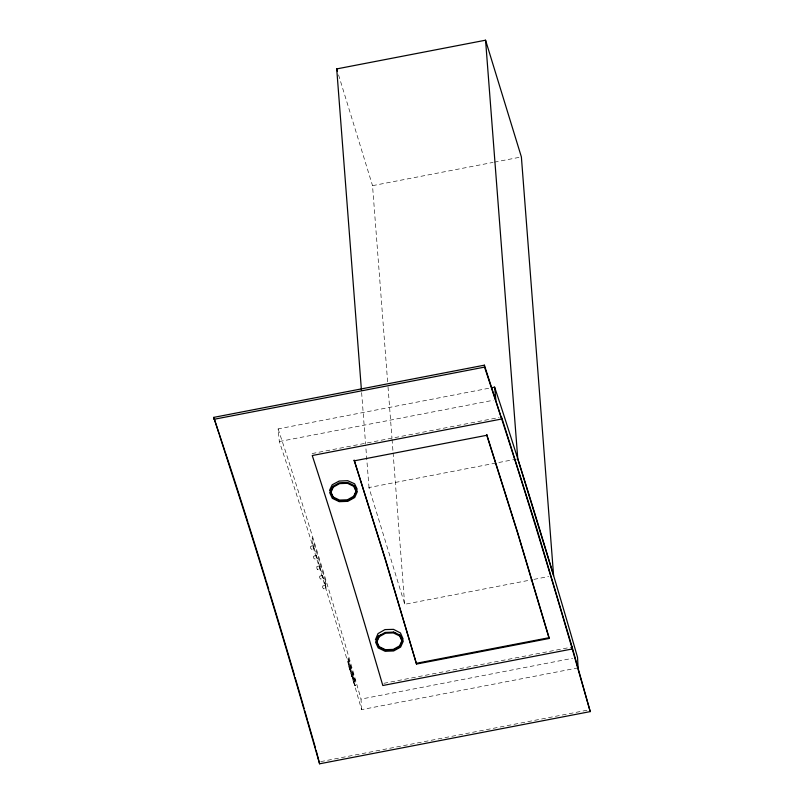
<?xml version="1.0" encoding="UTF-8"?>
<svg xmlns="http://www.w3.org/2000/svg" width="804" height="804" viewBox="0 0 804 804"><rect width="100%" height="100%" fill="white"/><g stroke="black" fill="none" stroke-linecap="round" stroke-linejoin="round"><path stroke-width="0.6" stroke-dasharray="4.02 3.01" d="M310.595 546.298C309.118 549.946 315.208 550.459 313.751 546.951C312.756 543.866 309.309 546.941 311.289 549.383M313.299 545.775L314.002 548.871M313.6 556.097C312.123 559.735 318.213 560.247 316.756 556.75C315.761 553.654 312.314 556.73 314.294 559.182M316.304 555.574L316.997 558.659M316.876 566.478C316.153 574.619 325.047 564.076 316.776 566.458L317.479 569.544M319.489 565.936L320.183 569.021M319.721 576.056C318.253 579.704 324.344 580.217 322.886 576.709C321.881 573.624 318.444 576.699 320.424 579.141M322.434 575.533L323.128 578.619M322.726 585.845C321.258 589.493 327.349 590.005 325.891 586.498C324.886 583.413 321.449 586.488 323.429 588.94M325.439 585.332L326.133 588.417M387.628 381.85L372.533 185.654L493.093 162.398M494.319 162.157L520.158 157.182M578.096 667.873L361.589 709.63L355.639 688.907A2256.104 250.104 79.1 0 0 285.008 458.702L279.33 441.537L278.114 428.904L489.706 388.091M279.33 441.537L493.375 400.251M312.093 453.556L499.083 417.517M516.55 459.074L368.925 487.546L404.744 604.286L532.68 579.614M533.916 579.372L548.68 576.528M347.991 658.757L348.534 658.647L355.006 679.772L355.458 685.561L354.916 685.661L348.433 664.546L347.991 658.757L354.474 679.872L354.916 685.661M348.433 664.546L348.976 664.436L348.534 658.647M354.474 679.872L355.006 679.772M383.89 683.299L572.106 647.019M361.589 709.63L361.016 699.108L572.609 658.305M320.685 761.619L587.634 710.123M278.114 428.904L283.852 446.26A2272.747 251.943 79.1 0 1 355.006 678.154L361.016 699.108M369.036 487.887L365.659 445.054M338.544 74.862L372.533 185.654M348.976 664.436L355.458 685.561M404.633 603.915L393.116 453.074M388.02 386.845L391.96 438.079M392.05 439.336L393.015 451.828M361.619 392.573L365.569 443.808M325.54 581.362L312.183 537.826L312.595 543.182L325.952 586.719L325.54 581.362M353.428 677.752L348.534 661.803L348.946 667.149L353.83 683.088L353.428 677.752"/><path stroke-width="1.21" d="M375.398 639.793L378.031 633.592L384.955 629.602L393.518 629.361L400.452 632.959L403.106 639.019M333.218 486.35L330.786 491.777L333.198 497.023L339.529 500.078L347.368 499.797L353.72 496.269L356.152 490.852L353.74 485.606M329.519 490.42L332.193 484.792L339.137 481.073L347.69 480.691L354.584 483.787L357.187 489.184M381.237 634.778L379.126 635.954L376.684 641.381L379.096 646.617L385.428 649.682L393.267 649.401L399.618 645.873L402.05 640.446L399.638 635.21M361.428 390.071L336.715 68.913L485.566 40.2L521.384 156.941L553.594 575.574L517.776 458.833L485.566 40.2M213.763 417.376L484.4 365.177L501.696 418.995A2253.331 249.793 79.1 0 1 572.247 648.939L590.236 711.6L319.6 763.8L301.611 701.138A2253.331 249.793 79.1 0 0 231.07 471.224L213.763 417.376L219.11 433.557M213.914 419.316L484.551 367.116L501.696 418.995L312.253 455.526A2253.331 249.793 79.1 0 1 364.936 624.808L382.815 685.51L572.257 648.969L572.106 647.019L590.236 711.6M492.159 387.608L494.621 387.136L500.359 404.492A2272.747 251.943 79.1 0 1 571.513 636.396L577.533 657.35L578.096 667.873M354.192 460.863L486.802 435.286L517.706 533.323L549.142 638.476L416.532 664.054L385.096 558.901L354.132 460.089L385.036 558.127L416.532 664.054M416.472 663.28L549.092 637.703L517.645 532.549L486.742 434.512L486.802 435.286M393.307 632.145L396.472 633.673M219.492 434.713L224.818 450.833M225.2 451.979L230.879 469.144A2256.104 250.104 79.1 0 1 247.893 522.218M501.515 416.944L536.499 527.726L572.146 647.14M336.715 68.913L337.449 71.295M301.51 699.349L304.153 708.555M304.816 710.857L307.46 720.072M307.791 721.228L313.108 739.76M313.439 740.916L315.449 747.901M316.113 750.222L319.6 763.8M494.621 387.136L495.837 399.779M549.092 637.703L549.142 638.476M484.4 365.177L484.551 367.116M248.275 523.424A2256.104 250.104 79.1 0 1 265.863 579.935M266.224 581.111A2256.104 250.104 79.1 0 1 268.747 589.362M269.471 591.734A2256.104 250.104 79.1 0 1 283.249 637.381M283.611 638.597A2256.104 250.104 79.1 0 1 294.475 675.28M295.179 677.671A2256.104 250.104 79.1 0 1 301.158 698.133M332.343 486.671L329.68 492.591L332.313 498.319L339.228 501.666L347.79 501.354L354.715 497.495L357.378 491.586L354.745 485.857L347.83 482.511L339.268 482.822L332.343 486.671M333.278 487.134L330.846 492.55L333.258 497.797L339.589 500.862L347.428 500.57L353.78 497.043L356.212 491.626L353.8 486.38L347.469 483.315L339.63 483.606L333.278 487.134M378.242 636.276L375.589 642.195L378.212 647.923L385.126 651.27L393.689 650.949L400.623 647.099L403.276 641.18L400.643 635.461L393.729 632.115L385.176 632.426L378.242 636.276M379.186 636.728L376.744 642.155L379.156 647.401L385.488 650.456L393.327 650.175L399.678 646.647L402.111 641.22L399.699 635.984L393.367 632.919L385.528 633.2L379.186 636.728"/></g></svg>
